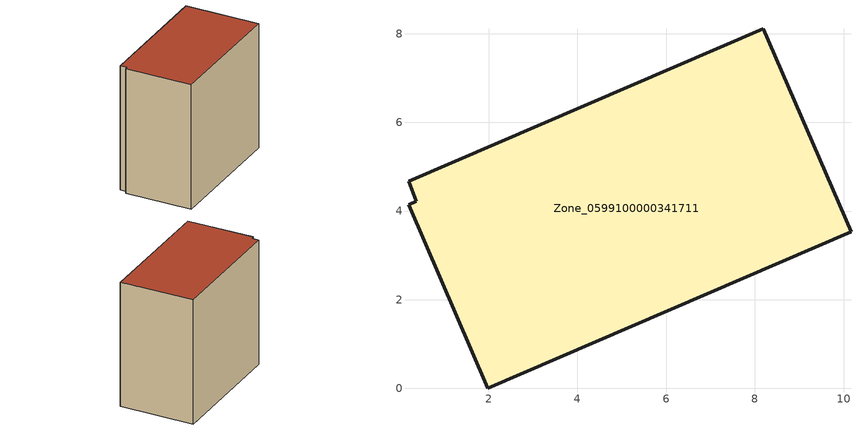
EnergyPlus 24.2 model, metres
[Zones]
Zone_0599100000341711
 floor ground (C_G): 0.36,4.22 0.2,4.67 8.19,8.11 10.17,3.53 1.98,0 0.19,4.14 z3.68
 wall outside (C_F): 10.17,3.53 8.19,8.11 0.2,4.67 0.36,4.22 0.19,4.14 1.98,0 10.17,3.53 z3.68:12.28
 roof outside (C_R): 0.2,4.67 0.36,4.22 0.19,4.14 1.98,0 10.17,3.53 8.19,8.11 z12.28
[BUILDING]
Pand.0599100000341711: North Axis=0; Terrain=City; Loads Convergence Tolerance Value=0.04; Temperature Convergence Tolerance Value=0.4; Solar Distribution=FullExterior; Maximum Number of Warmup Days=25; Minimum Number of Warmup Days=1
[Site:Location]
Rotterdam.The.Hague.AP_ZH_NLD Design_Conditions: Latitude=51.96; Longitude=4.45; Time Zone=1; Elevation=-4.5
[SITE:GROUNDTEMPERATURE:BUILDINGSURFACE]
18, 18, 18, 18, 18, 18, 18, 18, 18, 18, 18, 18
[MATERIAL] Thermal Absorptance=0.9; Solar Absorptance=0.7; Visible Absorptance=0.7
Name | Roughness | Thickness | Conductivity | Density | Specific Heat
G.TI.1992-2005 | MediumSmooth | 0.15 | 0.06 | 540 | 1210
F.TI.1992-2005 | Rough | 0.3 | 0.12 | 1920 | 840
R.TI.1992-2005 | MediumRough | 0.2 | 0.08 | 1500 | 1000
[CONSTRUCTION]
C_G: G.TI.1992-2005
C_F: F.TI.1992-2005
C_R: R.TI.1992-2005
[ZONE]
Zone_0599100000341711: Type=1; Multiplier=1; Ceiling Height=Autocalculate; Volume=Autocalculate; Floor Area=autocalculate; Part of Total Floor Area=Yes
[ZONEINFILTRATION:DESIGNFLOWRATE]
Infil_Zone_0599100000341711: Zone or ZoneList or Space or SpaceList=Zone_0599100000341711; Schedule=AlwaysOn; Design Flow Rate Calculation Method=Flow/Area; Flow Rate per Floor Area=0.0015; Constant Term Coefficient=1; Temperature Term Coefficient=0; Velocity Term Coefficient=0; Velocity Squared Term Coefficient=0
[HVACTEMPLATE:ZONE:IDEALLOADSAIRSYSTEM]
Zone_0599100000341711: Maximum Heating Supply Air Temperature=50; Minimum Cooling Supply Air Temperature=13; Maximum Heating Supply Air Humidity Ratio=0.0156; Minimum Cooling Supply Air Humidity Ratio=0.0077; Heating Limit=NoLimit; Cooling Limit=NoLimit; Dehumidification Control Type=ConstantSensibleHeatRatio; Cooling Sensible Heat Ratio=0.7; Dehumidification Setpoint=60; Humidification Control Type=None; Humidification Setpoint=30; Outdoor Air Method=None; Outdoor Air Flow Rate per Person=0.00944; Outdoor Air Flow Rate per Zone Floor Area=0; Outdoor Air Flow Rate per Zone=0; Demand Controlled Ventilation Type=None; Outdoor Air Economizer Type=NoEconomizer; Heat Recovery Type=None; Sensible Heat Recovery Effectiveness=0.7; Latent Heat Recovery Effectiveness=0.65
[ZONECONTROL:THERMOSTAT]
ThermostatControl_Zone_0599100000341711: Zone or ZoneList=Zone_0599100000341711; Control Type Schedule=DualSetpointControlType; Control 1=Thermostat_Zone_0599100000341711; Temperature Difference Between Cutout And Setpoint=0
[THERMOSTATSETPOINT:DUALSETPOINT]
Thermostat_Zone_0599100000341711: Heating Setpoint Temperature Schedule=HeatingSetpoint_Zone_0599100000341711; Cooling Setpoint Temperature Schedule=CoolingSetpoint_Zone_0599100000341711
[SCHEDULE:COMPACT]
HeatingSetpoint_Zone_0599100000341711: Through: 12/31, For: AllDays, Until: 24:00, 21
CoolingSetpoint_Zone_0599100000341711: Through: 12/31, For: AllDays, Until: 24:00, 24
DualSetpointControlType: Through: 12/31, For: AllDays, Until: 24:00, 4
AlwaysOn: Through: 12/31, For: AllDays, Until: 24:00, 1
